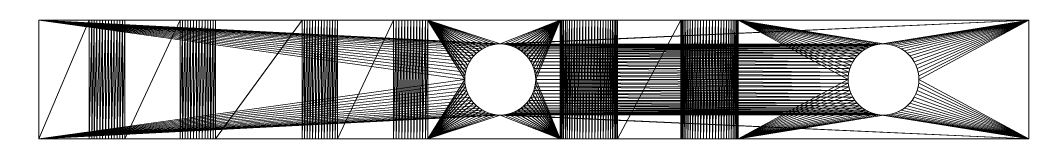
# Model space of a CAD drawing. Header units: inches. Extents: x 121.7 to 200.8, y 105.2 to 110.2.
# Drawn here: x 158.2 to 200.84, y 105.23 to 110.23 of the extents above; entities that cross this region are included whole.
import ezdxf

# ---------------------------------------------------------------- set-up
doc = ezdxf.new("R2010")
doc.units = ezdxf.units.IN
doc.header["$MEASUREMENT"] = 0
doc.layers.get('0').update_dxf_attribs({"lineweight": 0})

msp = doc.modelspace()

# ---------------------------------------------------------------- meshes
at = {"color": 7, "linetype": 'Continuous'}
mesh = msp.add_polyface(dxfattribs=at)
corners = [(141.587, 105.235, -3), (141.587, 110.235, -3), (141.587, 105.235, 3), (141.587, 110.235, 3), (162.292, 110.235, -2.824), (162.173, 110.235, -2.788), (158.987, 110.235, 3), (162.052, 110.235, -2.764), (161.929, 110.235, -2.752), (161.805, 110.235, -2.752), (161.682, 110.235, -2.764), (161.561, 110.235, -2.788), (161.443, 110.235, -2.824), (161.328, 110.235, -2.872), (158.987, 110.235, -3), (161.22, 110.235, -2.931), (161.117, 110.235, -3), (161.117, 105.235, -3), (161.22, 105.235, -2.931), (158.987, 105.235, -3), (161.328, 105.235, -2.872), (158.987, 105.235, 3), (161.443, 105.235, -2.824), (161.561, 105.235, -2.788), (161.682, 105.235, -2.764), (161.805, 105.235, -2.752), (161.929, 105.235, -2.752), (162.052, 105.235, -2.764), (162.173, 105.235, -2.788), (162.292, 105.235, -2.824)]
mesh.append_faces([[corners[k] for k in face] for face in [(0, 1, 2), (2, 1, 3), (4, 5, 6), (6, 5, 7), (8, 6, 7), (8, 9, 6), (6, 9, 10), (11, 6, 10), (11, 12, 6), (6, 12, 13), (14, 13, 15), (16, 14, 15), (14, 6, 13), (17, 18, 19), (19, 18, 20), (21, 20, 22), (23, 21, 22), (23, 24, 21), (21, 24, 25), (26, 21, 25), (26, 27, 21), (21, 27, 28), (29, 21, 28), (19, 20, 21), (9, 25, 24), (10, 24, 23), (11, 23, 22), (12, 22, 20), (13, 20, 18), (15, 18, 17), (16, 15, 17), (15, 13, 18), (13, 12, 20), (12, 11, 22), (11, 10, 23), (10, 9, 24), (9, 8, 25), (17, 19, 16), (16, 19, 14), (14, 19, 6), (6, 19, 21)]], dxfattribs={"color": 7})
mesh = msp.add_polyface(dxfattribs=at)
corners = [(166.013, 110.235, -2.788), (165.892, 110.235, -2.764), (158.987, 110.235, 3), (165.769, 110.235, -2.752), (165.645, 110.235, -2.752), (165.522, 110.235, -2.764), (165.401, 110.235, -2.788), (165.283, 110.235, -2.824), (162.292, 110.235, -2.824), (162.406, 110.235, -2.872), (165.168, 110.235, -2.872), (162.515, 110.235, -2.931), (165.06, 110.235, -2.931), (162.617, 110.235, -3), (164.957, 110.235, -3), (162.292, 105.235, -2.824), (165.283, 105.235, -2.824), (158.987, 105.235, 3), (165.168, 105.235, -2.872), (162.406, 105.235, -2.872), (165.06, 105.235, -2.931), (162.515, 105.235, -2.931), (164.957, 105.235, -3), (162.617, 105.235, -3), (165.401, 105.235, -2.788), (165.522, 105.235, -2.764), (165.645, 105.235, -2.752), (165.769, 105.235, -2.752), (165.892, 105.235, -2.764), (166.013, 105.235, -2.788), (162.173, 105.235, -2.788), (162.173, 110.235, -2.788), (162.052, 105.235, -2.764), (162.052, 110.235, -2.764), (161.929, 105.235, -2.752), (161.929, 110.235, -2.752), (161.805, 105.235, -2.752)]
mesh.append_faces([[corners[k] for k in face] for face in [(0, 1, 2), (2, 1, 3), (4, 2, 3), (4, 5, 2), (2, 5, 6), (7, 2, 6), (7, 8, 2), (7, 9, 8), (7, 10, 9), (9, 10, 11), (11, 10, 12), (13, 12, 14), (13, 11, 12), (15, 16, 17), (15, 18, 16), (15, 19, 18), (18, 19, 20), (20, 19, 21), (22, 21, 23), (22, 20, 21), (16, 24, 17), (17, 24, 25), (26, 17, 25), (26, 27, 17), (17, 27, 28), (29, 17, 28), (23, 21, 13), (13, 21, 11), (11, 21, 19), (9, 19, 15), (8, 15, 30), (31, 30, 32), (33, 32, 34), (35, 34, 36), (35, 33, 34), (33, 31, 32), (31, 8, 30), (8, 9, 15), (9, 11, 19), (22, 23, 14), (14, 23, 13)]], dxfattribs={"color": 7})
mesh = msp.add_polyface(dxfattribs=at)
corners = [(170.805, 110.235, -2.752), (158.987, 110.235, 3), (170.929, 110.235, -2.752), (170.682, 110.235, -2.764), (170.561, 110.235, -2.788), (166.013, 110.235, -2.788), (166.132, 110.235, -2.824), (170.443, 110.235, -2.824), (166.246, 110.235, -2.872), (166.355, 110.235, -2.931), (170.328, 110.235, -2.872), (164.957, 110.235, -3), (165.06, 110.235, -2.931), (164.957, 105.235, -3), (165.06, 105.235, -2.931), (165.168, 110.235, -2.872), (165.168, 105.235, -2.872), (165.283, 110.235, -2.824), (165.283, 105.235, -2.824), (165.401, 110.235, -2.788), (165.401, 105.235, -2.788), (165.522, 110.235, -2.764), (165.522, 105.235, -2.764), (165.645, 110.235, -2.752), (165.645, 105.235, -2.752), (165.769, 110.235, -2.752), (165.769, 105.235, -2.752), (165.892, 110.235, -2.764), (165.892, 105.235, -2.764), (166.013, 105.235, -2.788), (166.132, 105.235, -2.824), (166.246, 105.235, -2.872), (166.355, 105.235, -2.931), (166.457, 110.235, -3), (166.457, 105.235, -3), (170.561, 105.235, -2.788), (158.987, 105.235, 3), (170.443, 105.235, -2.824), (170.328, 105.235, -2.872), (170.22, 105.235, -2.931), (170.682, 105.235, -2.764), (170.805, 105.235, -2.752), (170.929, 105.235, -2.752), (176.99, 107.735, 3)]
mesh.append_faces([[corners[k] for k in face] for face in [(0, 1, 2), (0, 3, 1), (1, 3, 4), (5, 4, 6), (5, 1, 4), (6, 7, 8), (9, 8, 10), (11, 12, 13), (13, 12, 14), (14, 12, 15), (16, 15, 17), (18, 17, 19), (20, 19, 21), (22, 21, 23), (24, 23, 25), (26, 25, 27), (28, 27, 5), (29, 5, 6), (30, 6, 8), (31, 8, 9), (32, 9, 33), (34, 32, 33), (32, 31, 9), (31, 30, 8), (30, 29, 6), (29, 28, 5), (28, 26, 27), (26, 24, 25), (24, 22, 23), (22, 20, 21), (20, 18, 19), (18, 16, 17), (16, 14, 15), (29, 35, 36), (29, 30, 37), (38, 30, 31), (39, 31, 32), (35, 40, 36), (36, 40, 41), (42, 36, 41), (1, 36, 43)]], dxfattribs={"color": 7})
mesh = msp.add_polyface(dxfattribs=at)
corners = [(171.617, 105.235, -3), (171.515, 105.235, -2.931), (171.617, 110.235, -3), (171.515, 110.235, -2.931), (171.406, 105.235, -2.872), (171.406, 110.235, -2.872), (171.292, 105.235, -2.824), (171.292, 110.235, -2.824), (171.173, 105.235, -2.788), (171.173, 110.235, -2.788), (171.052, 105.235, -2.764), (171.052, 110.235, -2.764), (170.929, 105.235, -2.752), (170.929, 110.235, -2.752), (170.805, 105.235, -2.752), (170.805, 110.235, -2.752), (170.682, 105.235, -2.764), (170.682, 110.235, -2.764), (170.561, 105.235, -2.788), (170.561, 110.235, -2.788), (170.443, 105.235, -2.824), (170.443, 110.235, -2.824), (170.328, 105.235, -2.872), (170.328, 110.235, -2.872), (170.22, 105.235, -2.931), (170.22, 110.235, -2.931), (170.117, 105.235, -3), (166.457, 105.235, -3), (170.117, 110.235, -3), (174.707, 105.235, -2.767), (158.987, 105.235, 3), (174.578, 105.235, -2.774), (181.983, 105.235, -2.076), (166.013, 105.235, -2.788), (166.132, 105.235, -2.824), (166.355, 105.235, -2.931), (166.246, 105.235, -2.872), (174.451, 105.235, -2.794), (174.326, 105.235, -2.827), (178.334, 106.243, 3), (178.49, 106.235, 3), (178.178, 106.267, 3), (178.027, 106.308, 3), (177.88, 106.364, 3), (177.74, 106.435, 3), (177.609, 106.521, 3), (177.487, 106.62, 3), (177.376, 106.731, 3), (177.277, 106.853, 3), (177.191, 106.985, 3), (177.12, 107.124, 3), (177.064, 107.271, 3), (177.023, 107.423, 3), (176.999, 107.578, 3), (176.99, 107.735, 3)]
mesh.append_faces([[corners[k] for k in face] for face in [(0, 1, 2), (3, 1, 4), (5, 4, 6), (7, 6, 8), (9, 8, 10), (11, 10, 12), (13, 12, 14), (15, 14, 16), (17, 16, 18), (19, 18, 20), (21, 20, 22), (23, 22, 24), (25, 24, 26), (26, 27, 28), (29, 30, 31), (29, 32, 30), (33, 20, 18), (20, 34, 22), (26, 35, 27), (26, 24, 35), (24, 22, 36), (12, 31, 30), (12, 10, 31), (37, 10, 8), (38, 8, 6), (39, 30, 40), (39, 41, 30), (30, 41, 42), (43, 30, 42), (43, 44, 30), (30, 44, 45), (46, 30, 45), (46, 47, 30), (30, 47, 48), (49, 30, 48), (49, 50, 30), (30, 50, 51), (52, 30, 51), (52, 53, 30), (30, 53, 54)]], dxfattribs={"color": 7})
mesh = msp.add_polyface(dxfattribs=at)
corners = [(174.707, 110.235, -2.767), (158.987, 110.235, 3), (181.983, 110.235, -2.076), (174.578, 110.235, -2.774), (170.929, 110.235, -2.752), (171.052, 110.235, -2.764), (171.406, 110.235, -2.872), (171.292, 110.235, -2.824), (174.205, 110.235, -2.873), (171.173, 110.235, -2.788), (174.326, 110.235, -2.827), (174.451, 110.235, -2.794), (170.561, 110.235, -2.788), (170.443, 110.235, -2.824), (166.132, 110.235, -2.824), (166.246, 110.235, -2.872), (170.328, 110.235, -2.872), (166.355, 110.235, -2.931), (170.22, 110.235, -2.931), (166.457, 110.235, -3), (170.117, 110.235, -3), (171.617, 110.235, -3), (171.515, 105.235, -2.931), (171.515, 110.235, -2.931), (170.117, 105.235, -3), (170.22, 105.235, -2.931), (170.328, 105.235, -2.872), (170.443, 105.235, -2.824), (170.682, 110.235, -2.764), (170.561, 105.235, -2.788), (170.805, 110.235, -2.752), (170.682, 105.235, -2.764), (170.805, 105.235, -2.752), (170.929, 105.235, -2.752), (171.052, 105.235, -2.764), (171.173, 105.235, -2.788), (171.292, 105.235, -2.824), (171.406, 105.235, -2.872), (166.457, 105.235, -3), (176.99, 107.735, 3), (176.999, 107.891, 3), (177.023, 108.046, 3), (177.064, 108.198, 3), (177.12, 108.345, 3), (177.191, 108.485, 3), (177.277, 108.616, 3), (177.376, 108.738, 3), (177.487, 108.849, 3), (177.609, 108.948, 3), (177.74, 109.034, 3), (177.88, 109.105, 3), (178.027, 109.161, 3), (178.178, 109.202, 3), (178.334, 109.226, 3), (178.49, 109.235, 3)]
mesh.append_faces([[corners[k] for k in face] for face in [(0, 1, 2), (0, 3, 1), (1, 3, 4), (4, 3, 5), (6, 7, 8), (7, 9, 10), (9, 5, 11), (12, 13, 14), (15, 13, 16), (17, 16, 18), (19, 18, 20), (19, 17, 18), (21, 22, 23), (20, 18, 24), (18, 16, 25), (16, 13, 26), (13, 12, 27), (12, 28, 29), (28, 30, 31), (30, 4, 32), (4, 5, 33), (5, 9, 34), (9, 7, 35), (7, 6, 36), (6, 23, 37), (20, 38, 19), (1, 39, 40), (41, 1, 40), (41, 42, 1), (1, 42, 43), (44, 1, 43), (44, 45, 1), (1, 45, 46), (47, 1, 46), (47, 48, 1), (1, 48, 49), (50, 1, 49), (50, 51, 1), (1, 51, 52), (53, 1, 52), (53, 54, 1)]], dxfattribs={"color": 7})
mesh = msp.add_polyface(dxfattribs=at)
corners = [(177.064, 107.271, 3), (177.064, 107.271, -3), (177.023, 107.423, -3), (177.023, 107.423, 3), (176.999, 107.578, -3), (176.999, 107.578, 3), (176.99, 107.735, -3), (176.99, 107.735, 3), (177.12, 107.124, 3), (175.433, 105.235, -3), (177.12, 107.124, -3), (177.191, 106.985, -3), (177.277, 106.853, -3), (177.376, 106.731, -3), (177.487, 106.62, -3), (177.609, 106.521, -3), (177.74, 106.435, -3), (177.88, 106.364, -3), (175.325, 105.235, -2.931), (175.433, 110.235, -3), (175.325, 110.235, -2.931), (175.209, 105.235, -2.873), (175.209, 110.235, -2.873), (175.088, 105.235, -2.827), (175.088, 110.235, -2.827), (174.964, 105.235, -2.794), (174.964, 110.235, -2.794), (174.836, 105.235, -2.774), (174.836, 110.235, -2.774), (174.707, 105.235, -2.767), (174.707, 110.235, -2.767), (174.578, 105.235, -2.774), (174.578, 110.235, -2.774), (174.451, 105.235, -2.794), (174.451, 110.235, -2.794), (174.326, 105.235, -2.827), (174.326, 110.235, -2.827), (174.205, 105.235, -2.873), (174.205, 110.235, -2.873), (174.09, 105.235, -2.931), (174.09, 110.235, -2.931), (173.981, 105.235, -3), (171.617, 105.235, -3), (173.981, 110.235, -3), (181.983, 105.235, -2.076), (182.11, 105.235, -2.057), (158.987, 105.235, 3), (171.052, 105.235, -2.764), (171.292, 105.235, -2.824), (171.406, 105.235, -2.872), (171.515, 105.235, -2.931), (171.173, 105.235, -2.788), (182.237, 105.235, -2.05)]
mesh.append_faces([[corners[k] for k in face] for face in [(0, 1, 2), (3, 2, 4), (5, 4, 6), (7, 5, 6), (5, 3, 4), (3, 0, 2), (0, 8, 1), (9, 6, 4), (2, 9, 4), (2, 1, 9), (9, 1, 10), (11, 9, 10), (11, 12, 9), (9, 12, 13), (14, 9, 13), (14, 15, 9), (9, 15, 16), (17, 9, 16), (9, 18, 19), (20, 18, 21), (22, 21, 23), (24, 23, 25), (26, 25, 27), (28, 27, 29), (30, 29, 31), (32, 31, 33), (34, 33, 35), (36, 35, 37), (38, 37, 39), (40, 39, 41), (41, 42, 43), (44, 45, 46), (31, 47, 33), (37, 48, 49), (39, 49, 50), (41, 50, 42), (41, 39, 50), (39, 37, 49), (37, 35, 48), (35, 33, 51), (45, 52, 46)]], dxfattribs={"color": 7})
mesh = msp.add_polyface(dxfattribs=at)
corners = [(176.99, 107.735, 3), (176.99, 107.735, -3), (176.999, 107.891, -3), (176.999, 107.891, 3), (177.023, 108.046, -3), (177.023, 108.046, 3), (177.064, 108.198, -3), (177.064, 108.198, 3), (177.12, 108.345, -3), (182.237, 110.235, -2.05), (182.11, 110.235, -2.057), (158.987, 110.235, 3), (181.983, 110.235, -2.076), (171.052, 110.235, -2.764), (174.578, 110.235, -2.774), (174.451, 110.235, -2.794), (171.173, 110.235, -2.788), (174.326, 110.235, -2.827), (171.292, 110.235, -2.824), (174.205, 110.235, -2.873), (171.406, 110.235, -2.872), (174.09, 110.235, -2.931), (171.515, 110.235, -2.931), (173.981, 110.235, -3), (171.617, 110.235, -3), (177.74, 109.034, -3), (175.433, 110.235, -3), (177.88, 109.105, -3), (177.609, 108.948, -3), (177.487, 108.849, -3), (177.376, 108.738, -3), (177.277, 108.616, -3), (177.191, 108.485, -3), (175.433, 105.235, -3), (175.325, 105.235, -2.931), (175.325, 110.235, -2.931), (173.981, 105.235, -3), (174.09, 105.235, -2.931), (174.205, 105.235, -2.873), (174.326, 105.235, -2.827), (174.451, 105.235, -2.794), (174.707, 110.235, -2.767), (174.578, 105.235, -2.774), (174.836, 110.235, -2.774), (174.707, 105.235, -2.767), (174.964, 110.235, -2.794), (174.836, 105.235, -2.774), (175.088, 110.235, -2.827), (174.964, 105.235, -2.794), (175.209, 110.235, -2.873), (175.088, 105.235, -2.827), (175.209, 105.235, -2.873), (171.617, 105.235, -3)]
mesh.append_faces([[corners[k] for k in face] for face in [(0, 1, 2), (3, 2, 4), (5, 4, 6), (7, 6, 8), (7, 5, 6), (5, 3, 4), (3, 0, 2), (9, 10, 11), (11, 10, 12), (13, 14, 15), (16, 15, 17), (18, 17, 19), (20, 19, 21), (22, 21, 23), (24, 22, 23), (22, 20, 21), (25, 26, 27), (25, 28, 26), (26, 28, 29), (30, 26, 29), (30, 31, 26), (26, 31, 32), (8, 26, 32), (8, 6, 26), (26, 6, 4), (2, 26, 4), (2, 1, 26), (26, 1, 33), (26, 34, 35), (23, 21, 36), (21, 19, 37), (19, 17, 38), (17, 15, 39), (15, 14, 40), (14, 41, 42), (41, 43, 44), (43, 45, 46), (45, 47, 48), (47, 49, 50), (49, 35, 51), (23, 52, 24)]], dxfattribs={"color": 7})
mesh = msp.add_polyface(dxfattribs=at)
corners = [(179.982, 107.578, -3), (179.982, 107.578, 3), (179.99, 107.735, 3), (179.1, 109.105, 3), (179.1, 109.105, -3), (179.24, 109.034, -3), (179.24, 109.034, 3), (179.372, 108.948, -3), (179.372, 108.948, 3), (179.494, 108.849, -3), (179.494, 108.849, 3), (179.605, 108.738, -3), (179.605, 108.738, 3), (179.704, 108.616, -3), (179.704, 108.616, 3), (179.789, 108.485, -3), (179.789, 108.485, 3), (179.861, 108.345, -3), (179.861, 108.345, 3), (179.917, 108.198, -3), (179.917, 108.198, 3), (179.958, 108.046, -3), (179.958, 108.046, 3), (179.982, 107.891, -3), (179.982, 107.891, 3), (178.954, 109.161, 3), (181.983, 110.235, -2.076), (181.86, 110.235, -2.108), (174.836, 110.235, -2.774), (174.964, 110.235, -2.794), (181.74, 110.235, -2.153), (175.088, 110.235, -2.827), (181.626, 110.235, -2.21), (175.209, 110.235, -2.873), (181.518, 110.235, -2.278), (175.325, 110.235, -2.931), (181.417, 110.235, -2.356), (175.433, 110.235, -3), (181.325, 110.235, -2.445), (181.243, 110.235, -2.542), (181.171, 110.235, -2.648), (181.11, 110.235, -2.76), (181.061, 110.235, -2.878), (181.024, 110.235, -3), (178.954, 109.161, -3), (178.802, 109.202, -3), (178.647, 109.226, -3), (178.49, 109.235, -3), (158.987, 110.235, 3), (178.49, 109.235, 3), (200.837, 110.235, 3)]
mesh.append_faces([[corners[k] for k in face] for face in [(0, 1, 2), (3, 4, 5), (6, 5, 7), (8, 7, 9), (10, 9, 11), (12, 11, 13), (14, 13, 15), (16, 15, 17), (18, 17, 19), (20, 19, 21), (22, 21, 23), (24, 22, 23), (22, 20, 21), (20, 18, 19), (18, 16, 17), (16, 14, 15), (14, 12, 13), (12, 10, 11), (10, 8, 9), (8, 6, 7), (6, 3, 5), (3, 25, 4), (26, 27, 28), (29, 27, 30), (31, 30, 32), (33, 32, 34), (35, 34, 36), (37, 36, 38), (39, 37, 38), (39, 40, 37), (37, 40, 41), (42, 37, 41), (42, 43, 37), (43, 9, 7), (5, 43, 7), (5, 4, 43), (43, 4, 44), (45, 43, 44), (45, 46, 43), (43, 46, 47), (48, 49, 50)]], dxfattribs={"color": 7})
mesh = msp.add_polyface(dxfattribs=at)
corners = [(179.982, 107.578, -3), (179.99, 107.735, 3), (179.99, 107.735, -3), (183.451, 105.235, -3), (183.414, 105.235, -2.878), (183.451, 110.235, -3), (183.414, 110.235, -2.878), (183.364, 105.235, -2.76), (183.364, 110.235, -2.76), (183.303, 105.235, -2.648), (183.303, 110.235, -2.648), (183.231, 105.235, -2.542), (183.231, 110.235, -2.542), (183.149, 105.235, -2.445), (183.149, 110.235, -2.445), (183.057, 105.235, -2.356), (183.057, 110.235, -2.356), (182.956, 105.235, -2.278), (182.956, 110.235, -2.278), (182.848, 105.235, -2.21), (182.848, 110.235, -2.21), (182.734, 105.235, -2.153), (182.734, 110.235, -2.153), (182.614, 105.235, -2.108), (182.614, 110.235, -2.108), (182.491, 105.235, -2.076), (182.491, 110.235, -2.076), (182.365, 105.235, -2.057), (182.365, 110.235, -2.057), (182.237, 105.235, -2.05), (182.237, 110.235, -2.05), (182.11, 105.235, -2.057), (182.11, 110.235, -2.057), (181.983, 105.235, -2.076), (181.983, 110.235, -2.076), (181.86, 105.235, -2.108), (181.86, 110.235, -2.108), (181.74, 105.235, -2.153), (181.74, 110.235, -2.153), (181.626, 105.235, -2.21), (181.626, 110.235, -2.21), (181.518, 105.235, -2.278), (181.518, 110.235, -2.278), (181.417, 105.235, -2.356), (181.417, 110.235, -2.356), (181.325, 105.235, -2.445), (181.325, 110.235, -2.445), (181.243, 105.235, -2.542), (181.243, 110.235, -2.542), (181.171, 105.235, -2.648), (181.171, 110.235, -2.648), (181.11, 105.235, -2.76), (181.11, 110.235, -2.76), (181.061, 105.235, -2.878), (181.061, 110.235, -2.878), (181.024, 105.235, -3), (179.605, 106.731, -3), (179.494, 106.62, -3), (179.704, 106.853, -3), (179.789, 106.985, -3), (179.861, 107.124, -3), (179.917, 107.271, -3), (179.958, 107.423, -3), (181.024, 110.235, -3), (158.987, 105.235, 3), (200.837, 105.235, 3), (187.083, 105.235, -2.076), (186.96, 105.235, -2.108), (178.647, 106.243, 3), (194.537, 106.243, 3), (178.802, 106.267, 3)]
mesh.append_faces([[corners[k] for k in face] for face in [(0, 1, 2), (3, 4, 5), (6, 4, 7), (8, 7, 9), (10, 9, 11), (12, 11, 13), (14, 13, 15), (16, 15, 17), (18, 17, 19), (20, 19, 21), (22, 21, 23), (24, 23, 25), (26, 25, 27), (28, 27, 29), (30, 29, 31), (32, 31, 33), (34, 33, 35), (36, 35, 37), (38, 37, 39), (40, 39, 41), (42, 41, 43), (44, 43, 45), (46, 45, 47), (48, 47, 49), (50, 49, 51), (52, 51, 53), (54, 53, 55), (56, 55, 57), (56, 58, 55), (55, 58, 59), (60, 55, 59), (60, 61, 55), (55, 61, 62), (0, 55, 62), (0, 2, 55), (55, 2, 63), (64, 29, 65), (27, 25, 66), (25, 23, 67), (68, 69, 70)]], dxfattribs={"color": 7})
mesh = msp.add_polyface(dxfattribs=at)
corners = [(179.982, 107.891, 3), (179.982, 107.891, -3), (179.99, 107.735, -3), (179.99, 107.735, 3), (182.237, 110.235, -2.05), (158.987, 110.235, 3), (200.837, 110.235, 3), (182.365, 110.235, -2.057), (187.21, 110.235, -2.057), (182.491, 110.235, -2.076), (183.451, 110.235, -3), (183.414, 105.235, -2.878), (183.414, 110.235, -2.878), (181.024, 110.235, -3), (181.061, 110.235, -2.878), (181.024, 105.235, -3), (181.11, 110.235, -2.76), (181.061, 105.235, -2.878), (181.171, 110.235, -2.648), (181.11, 105.235, -2.76), (181.243, 110.235, -2.542), (181.171, 105.235, -2.648), (181.325, 110.235, -2.445), (181.243, 105.235, -2.542), (181.417, 110.235, -2.356), (181.325, 105.235, -2.445), (181.518, 110.235, -2.278), (181.417, 105.235, -2.356), (181.626, 110.235, -2.21), (181.518, 105.235, -2.278), (181.74, 110.235, -2.153), (181.626, 105.235, -2.21), (181.86, 110.235, -2.108), (181.74, 105.235, -2.153), (181.983, 110.235, -2.076), (181.86, 105.235, -2.108), (182.11, 110.235, -2.057), (181.983, 105.235, -2.076), (182.11, 105.235, -2.057), (182.237, 105.235, -2.05), (182.365, 105.235, -2.057), (182.614, 110.235, -2.108), (182.491, 105.235, -2.076), (182.734, 110.235, -2.153), (182.614, 105.235, -2.108), (182.848, 110.235, -2.21), (182.734, 105.235, -2.153), (182.956, 110.235, -2.278), (182.848, 105.235, -2.21), (183.057, 110.235, -2.356), (182.956, 105.235, -2.278), (183.149, 110.235, -2.445), (183.057, 105.235, -2.356), (183.231, 110.235, -2.542), (183.149, 105.235, -2.445), (183.303, 110.235, -2.648), (183.231, 105.235, -2.542), (183.364, 110.235, -2.76), (183.303, 105.235, -2.648), (183.364, 105.235, -2.76), (179.958, 108.046, -3), (179.917, 108.198, -3), (179.861, 108.345, -3), (179.789, 108.485, -3), (179.704, 108.616, -3), (179.605, 108.738, -3), (179.494, 108.849, -3), (178.647, 109.226, 3), (178.802, 109.202, 3), (194.382, 109.202, 3), (194.23, 109.161, 3), (178.954, 109.161, 3), (194.084, 109.105, 3), (179.1, 109.105, 3)]
mesh.append_faces([[corners[k] for k in face] for face in [(0, 1, 2), (3, 0, 2), (4, 5, 6), (7, 8, 9), (10, 11, 12), (13, 14, 15), (14, 16, 17), (16, 18, 19), (18, 20, 21), (20, 22, 23), (22, 24, 25), (24, 26, 27), (26, 28, 29), (28, 30, 31), (30, 32, 33), (32, 34, 35), (34, 36, 37), (36, 4, 38), (4, 7, 39), (7, 9, 40), (9, 41, 42), (41, 43, 44), (43, 45, 46), (45, 47, 48), (47, 49, 50), (49, 51, 52), (51, 53, 54), (53, 55, 56), (55, 57, 58), (57, 12, 59), (1, 13, 2), (1, 60, 13), (13, 60, 61), (62, 13, 61), (62, 63, 13), (13, 63, 64), (65, 13, 64), (65, 66, 13), (67, 68, 69), (70, 68, 71), (72, 71, 73)]], dxfattribs={"color": 7})
mesh = msp.add_polyface(dxfattribs=at)
corners = [(177.12, 108.345, 3), (177.12, 108.345, -3), (177.191, 108.485, -3), (177.191, 108.485, 3), (177.277, 108.616, -3), (177.277, 108.616, 3), (177.376, 108.738, -3), (177.376, 108.738, 3), (177.487, 108.849, -3), (177.487, 108.849, 3), (177.609, 108.948, -3), (177.609, 108.948, 3), (177.74, 109.034, -3), (177.74, 109.034, 3), (177.88, 109.105, -3), (177.88, 109.105, 3), (178.027, 109.161, -3), (178.027, 109.161, 3), (178.178, 109.202, -3), (178.178, 109.202, 3), (178.334, 109.226, -3), (178.334, 109.226, 3), (178.49, 109.235, -3), (178.49, 109.235, 3), (178.647, 109.226, -3), (178.647, 109.226, 3), (178.802, 109.202, -3), (178.802, 109.202, 3), (178.954, 109.161, -3), (178.954, 109.161, 3), (179.1, 109.105, -3), (177.064, 108.198, 3), (174.707, 110.235, -2.767), (181.983, 110.235, -2.076), (174.836, 110.235, -2.774), (181.86, 110.235, -2.108), (174.964, 110.235, -2.794), (175.433, 110.235, -3), (175.325, 110.235, -2.931), (181.417, 110.235, -2.356), (175.209, 110.235, -2.873), (181.518, 110.235, -2.278), (175.088, 110.235, -2.827), (181.626, 110.235, -2.21), (181.74, 110.235, -2.153), (181.024, 110.235, -3)]
mesh.append_faces([[corners[k] for k in face] for face in [(0, 1, 2), (3, 2, 4), (5, 4, 6), (7, 6, 8), (9, 8, 10), (11, 10, 12), (13, 12, 14), (15, 14, 16), (17, 16, 18), (19, 18, 20), (21, 20, 22), (23, 22, 24), (25, 24, 26), (27, 26, 28), (29, 28, 30), (29, 27, 28), (27, 25, 26), (25, 23, 24), (23, 21, 22), (21, 19, 20), (19, 17, 18), (17, 15, 16), (15, 13, 14), (13, 11, 12), (11, 9, 10), (9, 7, 8), (7, 5, 6), (5, 3, 4), (3, 0, 2), (0, 31, 1), (32, 33, 34), (34, 35, 36), (37, 38, 39), (38, 40, 41), (40, 42, 43), (42, 36, 44), (37, 22, 20), (18, 37, 20), (18, 16, 37), (37, 16, 14), (37, 45, 22)]], dxfattribs={"color": 7})
mesh = msp.add_polyface(dxfattribs=at)
corners = [(186.343, 110.235, -2.542), (186.343, 105.235, -2.542), (186.271, 105.235, -2.648), (186.271, 110.235, -2.648), (186.21, 105.235, -2.76), (186.21, 110.235, -2.76), (186.161, 105.235, -2.878), (186.161, 110.235, -2.878), (186.124, 105.235, -3), (183.451, 105.235, -3), (186.124, 110.235, -3), (183.414, 105.235, -2.878), (183.364, 105.235, -2.76), (183.303, 105.235, -2.648), (183.231, 105.235, -2.542), (183.149, 105.235, -2.445), (186.425, 105.235, -2.445), (183.057, 105.235, -2.356), (186.517, 105.235, -2.356), (182.956, 105.235, -2.278), (186.618, 105.235, -2.278), (182.848, 105.235, -2.21), (186.726, 105.235, -2.21), (182.734, 105.235, -2.153), (186.84, 105.235, -2.153), (182.614, 105.235, -2.108), (186.96, 105.235, -2.108), (182.491, 105.235, -2.076), (187.083, 105.235, -2.076), (182.365, 105.235, -2.057), (187.21, 105.235, -2.057), (178.647, 106.243, 3), (178.49, 106.235, 3), (200.837, 105.235, 3), (178.802, 106.267, 3), (194.382, 106.267, 3), (178.954, 106.308, 3), (194.23, 106.308, 3), (179.1, 106.364, 3), (194.084, 106.364, 3), (179.24, 106.435, 3), (193.944, 106.435, 3), (179.372, 106.521, 3), (193.812, 106.521, 3), (179.494, 106.62, 3), (193.69, 106.62, 3), (179.605, 106.731, 3), (193.202, 107.578, 3), (179.99, 107.735, 3), (179.982, 107.578, 3), (193.227, 107.423, 3), (179.958, 107.423, 3), (193.267, 107.271, 3), (179.917, 107.271, 3), (193.324, 107.124, 3), (179.861, 107.124, 3), (193.395, 106.985, 3), (179.789, 106.985, 3), (193.48, 106.853, 3), (179.704, 106.853, 3), (193.579, 106.731, 3)]
mesh.append_faces([[corners[k] for k in face] for face in [(0, 1, 2), (3, 2, 4), (5, 4, 6), (7, 6, 8), (8, 9, 10), (9, 8, 11), (11, 8, 6), (12, 6, 4), (13, 4, 2), (14, 2, 1), (15, 1, 16), (17, 16, 18), (19, 18, 20), (21, 20, 22), (23, 22, 24), (25, 24, 26), (27, 26, 28), (29, 28, 30), (25, 23, 24), (23, 21, 22), (21, 19, 20), (19, 17, 18), (17, 15, 16), (15, 14, 1), (14, 13, 2), (13, 12, 4), (12, 11, 6), (31, 32, 33), (34, 35, 36), (36, 37, 38), (38, 39, 40), (40, 41, 42), (42, 43, 44), (44, 45, 46), (47, 48, 49), (50, 49, 51), (52, 51, 53), (54, 53, 55), (56, 55, 57), (58, 57, 59), (60, 59, 46)]], dxfattribs={"color": 7})
mesh = msp.add_polyface(dxfattribs=at)
corners = [(186.124, 110.235, -3), (186.161, 110.235, -2.878), (186.124, 105.235, -3), (186.21, 110.235, -2.76), (186.161, 105.235, -2.878), (186.271, 110.235, -2.648), (186.21, 105.235, -2.76), (186.343, 110.235, -2.542), (186.271, 105.235, -2.648), (186.425, 110.235, -2.445), (186.343, 105.235, -2.542), (182.491, 110.235, -2.076), (187.21, 110.235, -2.057), (187.083, 110.235, -2.076), (182.614, 110.235, -2.108), (186.96, 110.235, -2.108), (182.734, 110.235, -2.153), (186.84, 110.235, -2.153), (182.848, 110.235, -2.21), (186.726, 110.235, -2.21), (182.956, 110.235, -2.278), (186.618, 110.235, -2.278), (183.057, 110.235, -2.356), (186.517, 110.235, -2.356), (183.149, 110.235, -2.445), (183.231, 110.235, -2.542), (183.303, 110.235, -2.648), (183.364, 110.235, -2.76), (183.414, 110.235, -2.878), (183.451, 110.235, -3), (183.451, 105.235, -3), (200.837, 110.235, 3), (178.49, 109.235, 3), (178.647, 109.226, 3), (193.944, 109.034, 3), (179.1, 109.105, 3), (179.24, 109.034, 3), (193.812, 108.948, 3), (179.372, 108.948, 3), (193.69, 108.849, 3), (179.494, 108.849, 3), (193.579, 108.738, 3), (179.605, 108.738, 3), (193.48, 108.616, 3), (179.704, 108.616, 3), (193.395, 108.485, 3), (179.789, 108.485, 3), (193.324, 108.345, 3), (179.861, 108.345, 3), (193.267, 108.198, 3), (179.917, 108.198, 3), (193.227, 108.046, 3), (179.958, 108.046, 3), (193.202, 107.891, 3), (179.982, 107.891, 3), (193.194, 107.735, 3), (179.99, 107.735, 3)]
mesh.append_faces([[corners[k] for k in face] for face in [(0, 1, 2), (1, 3, 4), (3, 5, 6), (5, 7, 8), (7, 9, 10), (11, 12, 13), (14, 13, 15), (16, 15, 17), (18, 17, 19), (20, 19, 21), (22, 21, 23), (24, 23, 9), (25, 9, 7), (26, 7, 5), (27, 5, 3), (28, 3, 1), (29, 1, 0), (29, 28, 1), (28, 27, 3), (27, 26, 5), (26, 25, 7), (25, 24, 9), (24, 22, 23), (22, 20, 21), (20, 18, 19), (18, 16, 17), (16, 14, 15), (14, 11, 13), (0, 30, 29), (31, 32, 33), (34, 35, 36), (37, 36, 38), (39, 38, 40), (41, 40, 42), (43, 42, 44), (45, 44, 46), (47, 46, 48), (49, 48, 50), (51, 50, 52), (53, 52, 54), (55, 54, 56)]], dxfattribs={"color": 7})
mesh = msp.add_polyface(dxfattribs=at)
corners = [(188.551, 105.235, -3), (188.514, 105.235, -2.878), (188.551, 110.235, -3), (188.514, 110.235, -2.878), (188.464, 105.235, -2.76), (188.464, 110.235, -2.76), (200.837, 110.235, 3), (187.21, 110.235, -2.057), (182.365, 110.235, -2.057), (200.837, 105.235, 3), (182.237, 105.235, -2.05), (182.365, 105.235, -2.057), (187.21, 105.235, -2.057), (193.202, 107.891, -3), (193.194, 107.735, -3), (193.202, 107.578, -3), (193.227, 107.423, -3), (194.537, 109.226, 3), (178.647, 109.226, 3), (194.382, 109.202, 3), (178.647, 106.243, 3), (194.537, 106.243, 3), (178.802, 106.267, 3), (194.382, 106.267, 3), (178.954, 106.308, 3), (194.23, 106.308, 3), (179.1, 106.364, 3), (194.084, 106.364, 3), (179.24, 106.435, 3), (193.944, 106.435, 3), (179.372, 106.521, 3), (193.812, 106.521, 3), (179.494, 106.62, 3), (193.69, 106.62, 3), (178.802, 109.202, 3), (194.23, 109.161, 3), (193.579, 106.731, 3), (179.605, 106.731, 3), (193.48, 106.853, 3), (179.704, 106.853, 3), (193.395, 106.985, 3), (179.789, 106.985, 3), (193.324, 107.124, 3), (179.861, 107.124, 3), (193.267, 107.271, 3), (179.917, 107.271, 3), (193.227, 107.423, 3), (179.958, 107.423, 3), (193.202, 107.578, 3), (179.982, 107.578, 3), (193.194, 107.735, 3), (179.99, 107.735, 3), (193.202, 107.891, 3), (179.982, 107.891, 3), (193.227, 108.046, 3), (179.958, 108.046, 3), (193.267, 108.198, 3), (179.917, 108.198, 3), (193.324, 108.345, 3), (179.861, 108.345, 3), (193.395, 108.485, 3), (179.789, 108.485, 3), (193.48, 108.616, 3), (179.704, 108.616, 3), (193.579, 108.738, 3), (179.605, 108.738, 3), (193.69, 108.849, 3), (179.494, 108.849, 3), (193.812, 108.948, 3), (179.372, 108.948, 3), (193.944, 109.034, 3), (179.24, 109.034, 3), (194.084, 109.105, 3), (179.1, 109.105, 3), (178.954, 109.161, 3)]
mesh.append_faces([[corners[k] for k in face] for face in [(0, 1, 2), (2, 1, 3), (3, 1, 4), (5, 3, 4), (6, 7, 8), (9, 10, 11), (12, 9, 11), (13, 14, 2), (2, 14, 0), (0, 14, 15), (16, 0, 15), (17, 18, 19), (17, 6, 18), (20, 9, 21), (22, 21, 23), (24, 23, 25), (26, 25, 27), (28, 27, 29), (30, 29, 31), (32, 31, 33), (19, 34, 35), (33, 36, 37), (36, 38, 39), (38, 40, 41), (40, 42, 43), (42, 44, 45), (44, 46, 47), (46, 48, 49), (48, 50, 51), (50, 52, 53), (52, 54, 55), (54, 56, 57), (56, 58, 59), (58, 60, 61), (60, 62, 63), (62, 64, 65), (64, 66, 67), (66, 68, 69), (68, 70, 71), (70, 72, 73), (72, 35, 74)]], dxfattribs={"color": 7})
mesh = msp.add_polyface(dxfattribs=at)
corners = [(188.464, 110.235, -2.76), (188.464, 105.235, -2.76), (188.403, 105.235, -2.648), (188.403, 110.235, -2.648), (188.331, 105.235, -2.542), (188.331, 110.235, -2.542), (188.249, 105.235, -2.445), (188.249, 110.235, -2.445), (188.157, 105.235, -2.356), (188.157, 110.235, -2.356), (188.056, 105.235, -2.278), (188.056, 110.235, -2.278), (187.948, 105.235, -2.21), (187.948, 110.235, -2.21), (187.834, 105.235, -2.153), (187.834, 110.235, -2.153), (187.714, 105.235, -2.108), (187.714, 110.235, -2.108), (187.591, 105.235, -2.076), (187.591, 110.235, -2.076), (187.465, 105.235, -2.057), (187.465, 110.235, -2.057), (187.337, 105.235, -2.05), (187.337, 110.235, -2.05), (187.21, 105.235, -2.057), (187.21, 110.235, -2.057), (187.083, 105.235, -2.076), (187.083, 110.235, -2.076), (186.96, 105.235, -2.108), (186.96, 110.235, -2.108), (186.84, 105.235, -2.153), (186.84, 110.235, -2.153), (186.726, 105.235, -2.21), (186.726, 110.235, -2.21), (186.618, 105.235, -2.278), (186.618, 110.235, -2.278), (186.517, 105.235, -2.356), (186.517, 110.235, -2.356), (186.425, 105.235, -2.445), (186.425, 110.235, -2.445), (186.343, 105.235, -2.542), (182.237, 110.235, -2.05), (200.837, 110.235, 3), (182.365, 110.235, -2.057)]
mesh.append_faces([[corners[k] for k in face] for face in [(0, 1, 2), (3, 2, 4), (5, 4, 6), (7, 6, 8), (9, 8, 10), (11, 10, 12), (13, 12, 14), (15, 14, 16), (17, 16, 18), (19, 18, 20), (21, 20, 22), (23, 22, 24), (25, 24, 26), (27, 26, 28), (29, 28, 30), (31, 30, 32), (33, 32, 34), (35, 34, 36), (37, 36, 38), (39, 38, 40), (39, 37, 38), (37, 35, 36), (35, 33, 34), (33, 31, 32), (31, 29, 30), (29, 27, 28), (27, 25, 26), (25, 23, 24), (23, 21, 22), (21, 19, 20), (19, 17, 18), (17, 15, 16), (15, 13, 14), (13, 11, 12), (11, 9, 10), (9, 7, 8), (7, 5, 6), (5, 3, 4), (3, 0, 2), (41, 42, 43)]], dxfattribs={"color": 7})
mesh = msp.add_polyface(dxfattribs=at)
corners = [(193.194, 107.735, 3), (193.194, 107.735, -3), (193.202, 107.891, -3), (193.202, 107.891, 3), (193.227, 108.046, -3), (193.227, 108.046, 3), (193.267, 108.198, -3), (193.267, 108.198, 3), (193.324, 108.345, -3), (193.324, 108.345, 3), (193.395, 108.485, -3), (193.395, 108.485, 3), (193.48, 108.616, -3), (193.48, 108.616, 3), (193.579, 108.738, -3), (188.551, 110.235, -3), (188.514, 110.235, -2.878), (200.837, 110.235, -3), (188.464, 110.235, -2.76), (200.837, 110.235, 3), (188.403, 110.235, -2.648), (188.331, 110.235, -2.542), (188.249, 110.235, -2.445), (188.157, 110.235, -2.356), (188.056, 110.235, -2.278), (187.948, 110.235, -2.21), (187.834, 110.235, -2.153), (187.714, 110.235, -2.108), (187.591, 110.235, -2.076), (187.465, 110.235, -2.057), (187.337, 110.235, -2.05), (187.21, 110.235, -2.057), (194.694, 109.235, -3), (194.537, 109.226, -3), (194.382, 109.202, -3), (194.23, 109.161, -3), (194.084, 109.105, -3), (193.944, 109.034, -3), (193.812, 108.948, -3), (193.69, 108.849, -3)]
mesh.append_faces([[corners[k] for k in face] for face in [(0, 1, 2), (3, 2, 4), (5, 4, 6), (7, 6, 8), (9, 8, 10), (11, 10, 12), (13, 12, 14), (13, 11, 12), (11, 9, 10), (9, 7, 8), (7, 5, 6), (5, 3, 4), (3, 0, 2), (15, 16, 17), (17, 16, 18), (19, 18, 20), (21, 19, 20), (21, 22, 19), (19, 22, 23), (24, 19, 23), (24, 25, 19), (19, 25, 26), (27, 19, 26), (27, 28, 19), (19, 28, 29), (30, 19, 29), (30, 31, 19), (15, 32, 33), (34, 15, 33), (34, 35, 15), (15, 35, 36), (37, 15, 36), (37, 38, 15), (15, 38, 39), (14, 15, 39), (14, 12, 15), (15, 12, 10), (8, 15, 10), (8, 6, 15), (15, 6, 4), (2, 15, 4)]], dxfattribs={"color": 7})
mesh = msp.add_polyface(dxfattribs=at)
corners = [(196.186, 107.578, -3), (196.194, 107.735, 3), (196.194, 107.735, -3), (196.186, 107.578, 3), (196.161, 107.423, -3), (196.161, 107.423, 3), (196.12, 107.271, -3), (196.12, 107.271, 3), (196.064, 107.124, -3), (200.837, 105.235, 3), (188.464, 105.235, -2.76), (200.837, 105.235, -3), (194.694, 106.235, -3), (194.851, 106.243, -3), (195.006, 106.267, -3), (195.157, 106.308, -3), (195.304, 106.364, -3), (195.444, 106.435, -3), (195.576, 106.521, -3), (195.698, 106.62, -3), (195.809, 106.731, -3), (195.907, 106.853, -3), (195.993, 106.985, -3), (200.837, 110.235, -3), (196.064, 107.124, 3), (195.993, 106.985, 3), (195.907, 106.853, 3), (195.809, 106.731, 3), (195.698, 106.62, 3), (195.576, 106.521, 3), (195.444, 106.435, 3), (195.304, 106.364, 3), (195.157, 106.308, 3), (195.006, 106.267, 3), (194.851, 106.243, 3), (194.694, 106.235, 3), (194.537, 106.243, 3)]
mesh.append_faces([[corners[k] for k in face] for face in [(0, 1, 2), (0, 3, 1), (0, 4, 3), (3, 4, 5), (5, 4, 6), (7, 6, 8), (7, 5, 6), (9, 10, 11), (11, 12, 13), (14, 11, 13), (14, 15, 11), (11, 15, 16), (17, 11, 16), (17, 18, 11), (11, 18, 19), (20, 11, 19), (20, 21, 11), (11, 21, 22), (8, 11, 22), (8, 6, 11), (11, 6, 4), (0, 11, 4), (0, 2, 11), (11, 2, 23), (11, 23, 9), (9, 1, 3), (5, 9, 3), (5, 7, 9), (9, 7, 24), (25, 9, 24), (25, 26, 9), (9, 26, 27), (28, 9, 27), (28, 29, 9), (9, 29, 30), (31, 9, 30), (31, 32, 9), (9, 32, 33), (34, 9, 33), (34, 35, 9), (9, 35, 36)]], dxfattribs={"color": 7})
mesh = msp.add_polyface(dxfattribs=at)
corners = [(196.12, 108.198, 3), (196.12, 108.198, -3), (196.161, 108.046, -3), (196.161, 108.046, 3), (196.186, 107.891, -3), (196.186, 107.891, 3), (196.194, 107.735, -3), (196.194, 107.735, 3), (196.064, 108.345, 3), (200.837, 110.235, 3), (200.837, 110.235, -3), (188.464, 110.235, -2.76), (196.064, 108.345, -3), (195.993, 108.485, -3), (195.907, 108.616, -3), (195.809, 108.738, -3), (195.698, 108.849, -3), (195.576, 108.948, -3), (195.444, 109.034, -3), (195.304, 109.105, -3), (195.157, 109.161, -3), (195.006, 109.202, -3), (194.851, 109.226, -3), (194.694, 109.235, -3), (200.837, 105.235, 3), (194.537, 109.226, 3), (194.694, 109.235, 3), (194.851, 109.226, 3), (195.006, 109.202, 3), (195.157, 109.161, 3), (195.304, 109.105, 3), (195.444, 109.034, 3), (195.576, 108.948, 3), (195.698, 108.849, 3), (195.809, 108.738, 3), (195.907, 108.616, 3), (195.993, 108.485, 3)]
mesh.append_faces([[corners[k] for k in face] for face in [(0, 1, 2), (3, 2, 4), (5, 4, 6), (7, 5, 6), (5, 3, 4), (3, 0, 2), (0, 8, 1), (9, 10, 11), (4, 10, 6), (4, 2, 10), (10, 2, 1), (12, 10, 1), (12, 13, 10), (10, 13, 14), (15, 10, 14), (15, 16, 10), (10, 16, 17), (18, 10, 17), (18, 19, 10), (10, 19, 20), (21, 10, 20), (21, 22, 10), (10, 22, 23), (24, 10, 9), (25, 26, 9), (9, 26, 27), (28, 9, 27), (28, 29, 9), (9, 29, 30), (31, 9, 30), (31, 32, 9), (9, 32, 33), (34, 9, 33), (34, 35, 9), (9, 35, 36), (8, 9, 36), (8, 0, 9), (9, 0, 3), (5, 9, 3), (5, 7, 9), (9, 7, 24)]], dxfattribs={"color": 7})
mesh = msp.add_polyface(dxfattribs=at)
corners = [(193.579, 108.738, 3), (193.579, 108.738, -3), (193.69, 108.849, -3), (193.69, 108.849, 3), (193.812, 108.948, -3), (193.812, 108.948, 3), (193.944, 109.034, -3), (193.944, 109.034, 3), (194.084, 109.105, -3), (194.084, 109.105, 3), (194.23, 109.161, -3), (194.23, 109.161, 3), (194.382, 109.202, -3), (194.382, 109.202, 3), (194.537, 109.226, -3), (194.537, 109.226, 3), (194.694, 109.235, -3), (194.694, 109.235, 3), (194.851, 109.226, -3), (194.851, 109.226, 3), (195.006, 109.202, -3), (195.006, 109.202, 3), (195.157, 109.161, -3), (195.157, 109.161, 3), (195.304, 109.105, -3), (195.304, 109.105, 3), (195.444, 109.034, -3), (195.444, 109.034, 3), (195.576, 108.948, -3), (195.576, 108.948, 3), (195.698, 108.849, -3), (195.698, 108.849, 3), (195.809, 108.738, -3), (195.809, 108.738, 3), (195.907, 108.616, -3), (195.907, 108.616, 3), (195.993, 108.485, -3), (195.993, 108.485, 3), (196.064, 108.345, -3), (196.064, 108.345, 3), (196.12, 108.198, -3), (193.48, 108.616, 3), (188.551, 110.235, -3), (200.837, 110.235, -3)]
mesh.append_faces([[corners[k] for k in face] for face in [(0, 1, 2), (3, 2, 4), (5, 4, 6), (7, 6, 8), (9, 8, 10), (11, 10, 12), (13, 12, 14), (15, 14, 16), (17, 16, 18), (19, 18, 20), (21, 20, 22), (23, 22, 24), (25, 24, 26), (27, 26, 28), (29, 28, 30), (31, 30, 32), (33, 32, 34), (35, 34, 36), (37, 36, 38), (39, 38, 40), (39, 37, 38), (37, 35, 36), (35, 33, 34), (33, 31, 32), (31, 29, 30), (29, 27, 28), (27, 25, 26), (25, 23, 24), (23, 21, 22), (21, 19, 20), (19, 17, 18), (17, 15, 16), (15, 13, 14), (13, 11, 12), (11, 9, 10), (9, 7, 8), (7, 5, 6), (5, 3, 4), (3, 0, 2), (0, 41, 1), (42, 43, 16)]], dxfattribs={"color": 7})
mesh = msp.add_polyface(dxfattribs=at)
corners = [(179.982, 107.578, -3), (179.958, 107.423, -3), (179.982, 107.578, 3), (179.958, 107.423, 3), (179.917, 107.271, -3), (179.917, 107.271, 3), (179.861, 107.124, -3), (179.861, 107.124, 3), (179.789, 106.985, -3), (179.789, 106.985, 3), (179.704, 106.853, -3), (179.704, 106.853, 3), (179.605, 106.731, -3), (179.605, 106.731, 3), (179.494, 106.62, -3), (179.494, 106.62, 3), (179.372, 106.521, -3), (179.372, 106.521, 3), (179.24, 106.435, -3), (179.24, 106.435, 3), (179.1, 106.364, -3), (179.1, 106.364, 3), (178.954, 106.308, -3), (178.954, 106.308, 3), (181.024, 105.235, -3), (178.49, 106.235, -3), (178.647, 106.243, -3), (178.802, 106.267, -3), (181.983, 105.235, -2.076), (174.836, 105.235, -2.774), (181.86, 105.235, -2.108), (181.325, 105.235, -2.445), (175.433, 105.235, -3), (181.243, 105.235, -2.542), (181.417, 105.235, -2.356), (181.061, 105.235, -2.878), (181.11, 105.235, -2.76), (181.171, 105.235, -2.648), (181.518, 105.235, -2.278), (175.325, 105.235, -2.931), (181.626, 105.235, -2.21), (175.209, 105.235, -2.873), (181.74, 105.235, -2.153), (175.088, 105.235, -2.827), (174.964, 105.235, -2.794), (200.837, 105.235, 3), (178.49, 106.235, 3), (158.987, 105.235, 3)]
mesh.append_faces([[corners[k] for k in face] for face in [(0, 1, 2), (2, 1, 3), (3, 1, 4), (5, 4, 6), (7, 6, 8), (9, 8, 10), (11, 10, 12), (13, 12, 14), (15, 14, 16), (17, 16, 18), (19, 18, 20), (21, 20, 22), (23, 21, 22), (21, 19, 20), (19, 17, 18), (17, 15, 16), (15, 13, 14), (13, 11, 12), (11, 9, 10), (9, 7, 8), (7, 5, 6), (5, 3, 4), (24, 25, 26), (27, 24, 26), (27, 22, 24), (24, 22, 20), (18, 24, 20), (18, 16, 24), (24, 16, 14), (28, 29, 30), (31, 32, 33), (31, 34, 32), (24, 35, 32), (32, 35, 36), (37, 32, 36), (37, 33, 32), (34, 38, 39), (38, 40, 41), (40, 42, 43), (42, 30, 44), (45, 46, 47)]], dxfattribs={"color": 7})
mesh = msp.add_polyface(dxfattribs=at)
corners = [(193.579, 106.731, 3), (193.579, 106.731, -3), (193.48, 106.853, -3), (193.48, 106.853, 3), (193.395, 106.985, -3), (193.395, 106.985, 3), (193.324, 107.124, -3), (193.324, 107.124, 3), (193.267, 107.271, -3), (193.267, 107.271, 3), (193.227, 107.423, -3), (193.227, 107.423, 3), (193.202, 107.578, -3), (193.202, 107.578, 3), (193.194, 107.735, -3), (193.194, 107.735, 3), (200.837, 105.235, 3), (187.21, 105.235, -2.057), (187.337, 105.235, -2.05), (187.465, 105.235, -2.057), (187.591, 105.235, -2.076), (187.714, 105.235, -2.108), (187.834, 105.235, -2.153), (187.948, 105.235, -2.21), (188.056, 105.235, -2.278), (188.157, 105.235, -2.356), (188.249, 105.235, -2.445), (188.331, 105.235, -2.542), (188.403, 105.235, -2.648), (188.464, 105.235, -2.76), (200.837, 105.235, -3), (188.514, 105.235, -2.878), (188.551, 105.235, -3), (193.69, 106.62, -3), (193.812, 106.521, -3), (193.944, 106.435, -3), (194.084, 106.364, -3), (194.23, 106.308, -3), (194.382, 106.267, -3), (194.537, 106.243, -3), (194.694, 106.235, -3)]
mesh.append_faces([[corners[k] for k in face] for face in [(0, 1, 2), (3, 2, 4), (5, 4, 6), (7, 6, 8), (9, 8, 10), (11, 10, 12), (13, 12, 14), (15, 13, 14), (13, 11, 12), (11, 9, 10), (9, 7, 8), (7, 5, 6), (5, 3, 4), (3, 0, 2), (16, 17, 18), (19, 16, 18), (19, 20, 16), (16, 20, 21), (22, 16, 21), (22, 23, 16), (16, 23, 24), (25, 16, 24), (25, 26, 16), (16, 26, 27), (28, 16, 27), (28, 29, 16), (30, 29, 31), (32, 30, 31), (10, 8, 32), (32, 8, 6), (4, 32, 6), (4, 2, 32), (32, 2, 1), (33, 32, 1), (33, 34, 32), (32, 34, 35), (36, 32, 35), (36, 37, 32), (32, 37, 38), (39, 32, 38), (39, 40, 32)]], dxfattribs={"color": 7})
mesh = msp.add_polyface(dxfattribs=at)
corners = [(178.954, 106.308, 3), (178.954, 106.308, -3), (178.802, 106.267, -3), (178.802, 106.267, 3), (178.647, 106.243, -3), (178.647, 106.243, 3), (178.49, 106.235, -3), (178.49, 106.235, 3), (178.334, 106.243, -3), (178.334, 106.243, 3), (178.178, 106.267, -3), (178.178, 106.267, 3), (178.027, 106.308, -3), (178.027, 106.308, 3), (177.88, 106.364, -3), (177.88, 106.364, 3), (177.74, 106.435, -3), (177.74, 106.435, 3), (177.609, 106.521, -3), (177.609, 106.521, 3), (177.487, 106.62, -3), (177.487, 106.62, 3), (177.376, 106.731, -3), (177.376, 106.731, 3), (177.277, 106.853, -3), (177.277, 106.853, 3), (177.191, 106.985, -3), (177.191, 106.985, 3), (177.12, 107.124, -3), (177.12, 107.124, 3), (177.064, 107.271, -3), (175.433, 105.235, -3), (181.024, 105.235, -3), (174.707, 105.235, -2.767), (174.836, 105.235, -2.774), (181.983, 105.235, -2.076), (181.86, 105.235, -2.108), (174.964, 105.235, -2.794), (181.74, 105.235, -2.153), (175.088, 105.235, -2.827), (181.626, 105.235, -2.21), (175.209, 105.235, -2.873), (181.518, 105.235, -2.278), (175.325, 105.235, -2.931), (181.417, 105.235, -2.356)]
mesh.append_faces([[corners[k] for k in face] for face in [(0, 1, 2), (3, 2, 4), (5, 4, 6), (7, 6, 8), (9, 8, 10), (11, 10, 12), (13, 12, 14), (15, 14, 16), (17, 16, 18), (19, 18, 20), (21, 20, 22), (23, 22, 24), (25, 24, 26), (27, 26, 28), (29, 28, 30), (29, 27, 28), (27, 25, 26), (25, 23, 24), (23, 21, 22), (21, 19, 20), (19, 17, 18), (17, 15, 16), (15, 13, 14), (13, 11, 12), (11, 9, 10), (9, 7, 8), (7, 5, 6), (5, 3, 4), (3, 0, 2), (14, 12, 31), (31, 12, 10), (8, 31, 10), (8, 6, 31), (31, 6, 32), (33, 34, 35), (36, 34, 37), (38, 37, 39), (40, 39, 41), (42, 41, 43), (44, 43, 31)]], dxfattribs={"color": 7})
mesh = msp.add_polyface(dxfattribs=at)
corners = [(196.064, 107.124, 3), (196.064, 107.124, -3), (195.993, 106.985, -3), (195.993, 106.985, 3), (195.907, 106.853, -3), (195.907, 106.853, 3), (195.809, 106.731, -3), (195.809, 106.731, 3), (195.698, 106.62, -3), (195.698, 106.62, 3), (195.576, 106.521, -3), (195.576, 106.521, 3), (195.444, 106.435, -3), (195.444, 106.435, 3), (195.304, 106.364, -3), (195.304, 106.364, 3), (195.157, 106.308, -3), (195.157, 106.308, 3), (195.006, 106.267, -3), (195.006, 106.267, 3), (194.851, 106.243, -3), (194.851, 106.243, 3), (194.694, 106.235, -3), (194.694, 106.235, 3), (194.537, 106.243, -3), (194.537, 106.243, 3), (194.382, 106.267, -3), (194.382, 106.267, 3), (194.23, 106.308, -3), (194.23, 106.308, 3), (194.084, 106.364, -3), (194.084, 106.364, 3), (193.944, 106.435, -3), (193.944, 106.435, 3), (193.812, 106.521, -3), (193.812, 106.521, 3), (193.69, 106.62, -3), (193.69, 106.62, 3), (193.579, 106.731, -3), (193.579, 106.731, 3), (196.12, 107.271, 3), (188.551, 105.235, -3), (200.837, 105.235, -3)]
mesh.append_faces([[corners[k] for k in face] for face in [(0, 1, 2), (3, 2, 4), (5, 4, 6), (7, 6, 8), (9, 8, 10), (11, 10, 12), (13, 12, 14), (15, 14, 16), (17, 16, 18), (19, 18, 20), (21, 20, 22), (23, 22, 24), (25, 24, 26), (27, 26, 28), (29, 28, 30), (31, 30, 32), (33, 32, 34), (35, 34, 36), (37, 36, 38), (39, 37, 38), (37, 35, 36), (35, 33, 34), (33, 31, 32), (31, 29, 30), (29, 27, 28), (27, 25, 26), (25, 23, 24), (23, 21, 22), (21, 19, 20), (19, 17, 18), (17, 15, 16), (15, 13, 14), (13, 11, 12), (11, 9, 10), (9, 7, 8), (7, 5, 6), (5, 3, 4), (3, 0, 2), (0, 40, 1), (41, 22, 42)]], dxfattribs={"color": 7})

doc.saveas('drawing.dxf')
